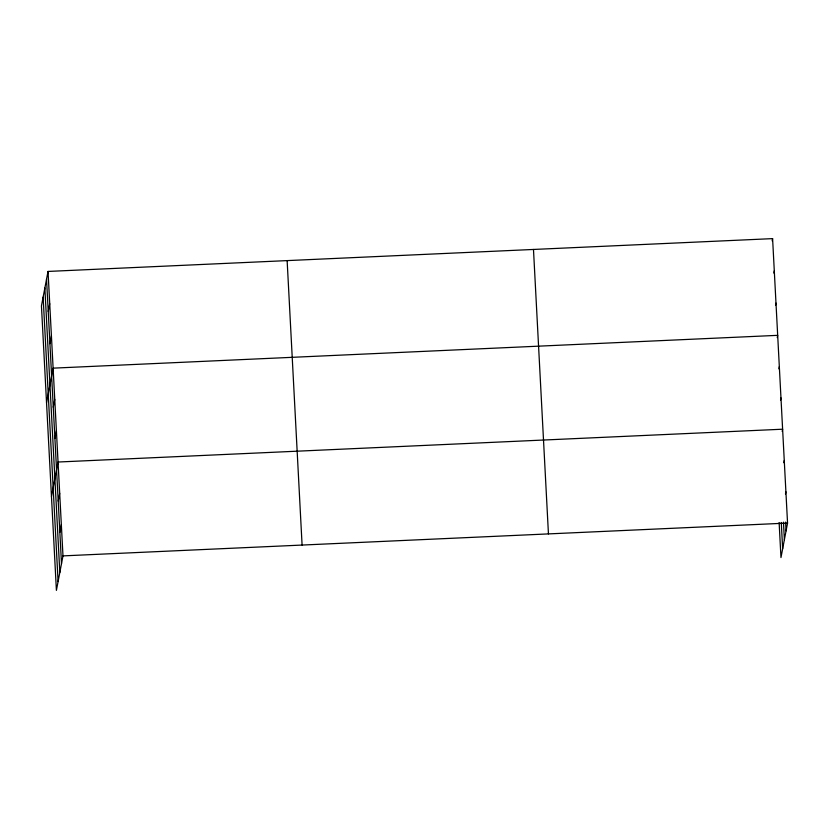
<?xml version="1.0" encoding="UTF-8"?>
<svg xmlns="http://www.w3.org/2000/svg" width="829" height="829" viewBox="0 0 829 829"><rect width="100%" height="100%" fill="white"/><g stroke="black" fill="none" stroke-linecap="round" stroke-linejoin="round"><path stroke-width="1.24" d="M48.03 271.435L41.45 305.922L56.403 590.372L62.983 555.886L48.03 271.435L772.597 238.628L787.55 523.078L780.97 557.565L779.125 522.519M48.237 311.466L49.719 303.673M49.937 343.703L51.419 335.911M46.538 402.635L53.118 368.149L777.675 335.341L777.25 337.569M53.274 407.236L54.755 399.443M54.921 438.52L56.403 430.728M51.471 496.509L58.051 462.022L782.617 429.204L782.193 431.432M58.206 501.099L59.698 493.307M59.854 532.394L61.336 524.602M772.172 240.856L772.597 238.628M773.861 273.093L774.286 270.865M775.561 305.331L775.985 303.103M778.897 368.853L779.322 366.625M780.545 400.148L780.97 397.92M783.83 462.727L784.255 460.499M785.477 494.011L785.902 491.784M62.983 555.886L787.55 523.078M785.602 522.104L786.068 530.871M783.467 522.156L784.379 539.679M781.27 522.467L782.649 548.746M533.482 249.456L548.446 533.907M287.135 260.617L302.088 545.057M46.538 279.228L61.501 563.679M44.859 288.036L59.823 572.487M43.129 297.114L58.092 581.564"/></g></svg>
